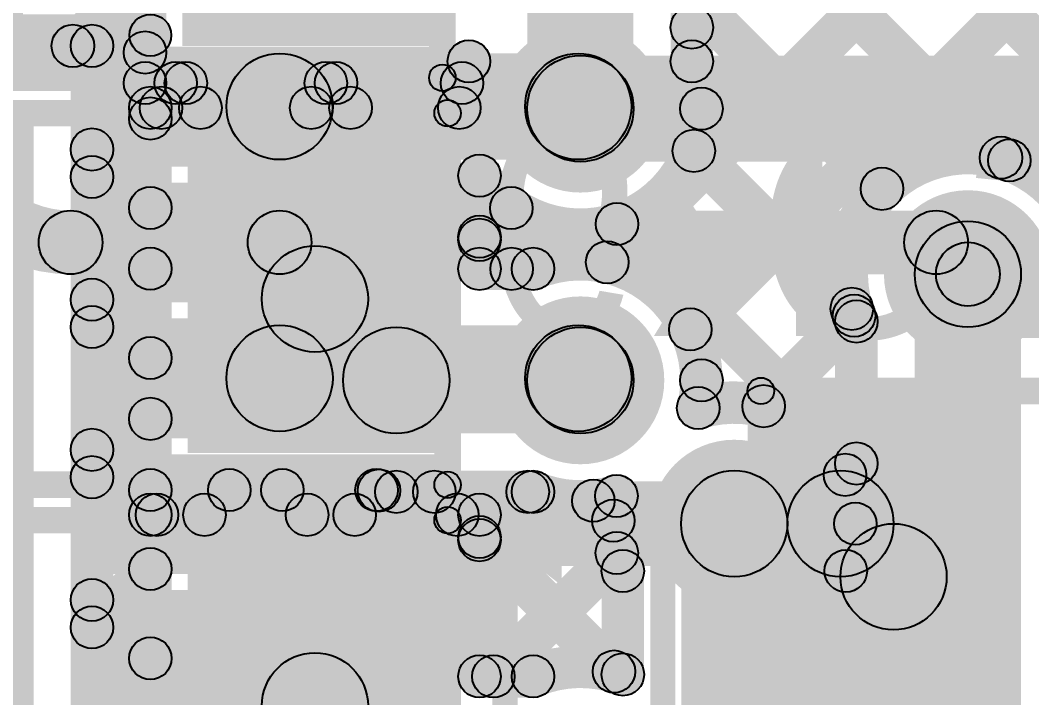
# Model space of a CAD drawing. Header units: millimetres. Extents: x 3.07 to 5.81, y 1.29 to 3.84.
# Drawn here: x 5.4145 to 5.605, y 1.8792 to 2.0068 of the extents above; entities that cross this region are included whole.
import ezdxf

# ---------------------------------------------------------------- set-up
doc = ezdxf.new("R2010")
doc.units = ezdxf.units.MM
doc.header["$MEASUREMENT"] = 0
for name, color, linetype in [('BottomLayer', 5, 'Continuous'), ('BottomOverlay', 54, 'Continuous'), ('BottomPaste', 16, 'Continuous'), ('BottomSolder', 6, 'Continuous'), ('TopLayer', 1, 'Continuous'), ('TopOverlay', 2, 'Continuous'), ('TopPaste', 8, 'Continuous'), ('TopSolder', 216, 'Continuous'), ('ViaHoleLayer', 16, 'Continuous')]:
    doc.layers.add(name, color=color, linetype=linetype)

# ---------------------------------------------------------------- blocks, each defined once
blk = doc.blocks.new('16_TSSOP_17')
at = {"layer": 'TopLayer'}
for points in [[(0.07579, 0.09685), (0.13091, 0.09685), (0.13091, 0.08228), (0.07579, 0.08228)], [(0.07579, 0.07126), (0.13091, 0.07126), (0.13091, 0.05669), (0.07579, 0.05669)], [(0.07579, 0.04567), (0.13091, 0.04567), (0.13091, 0.0311), (0.07579, 0.0311)], [(0.07579, 0.02008), (0.13091, 0.02008), (0.13091, 0.00551), (0.07579, 0.00551)], [(0.07579, -0.00551), (0.13091, -0.00551), (0.13091, -0.02008), (0.07579, -0.02008)]]:
    blk.add_hatch(color=1, dxfattribs=at).paths.add_polyline_path(points)
at = {"layer": 'TopOverlay'}
blk.add_hatch(color=2, dxfattribs=at).paths.add_polyline_path([(-0.079, 0.09906), (-0.079, 0.10694), (0.079, 0.10694), (0.079, 0.09906)])
h = blk.add_hatch(color=2, dxfattribs=at)
edge = h.paths.add_edge_path()
edge.add_arc((0.079, 0.103), 0.00394, 0, 360)
at = {"layer": 'TopPaste'}
for points in [[(0.07579, 0.09685), (0.13091, 0.09685), (0.13091, 0.08228), (0.07579, 0.08228)], [(0.07579, 0.07126), (0.13091, 0.07126), (0.13091, 0.05669), (0.07579, 0.05669)], [(0.07579, 0.04567), (0.13091, 0.04567), (0.13091, 0.0311), (0.07579, 0.0311)], [(0.07579, 0.02008), (0.13091, 0.02008), (0.13091, 0.00551), (0.07579, 0.00551)], [(0.07579, -0.00551), (0.13091, -0.00551), (0.13091, -0.02008), (0.07579, -0.02008)]]:
    blk.add_hatch(color=8, dxfattribs=at).paths.add_polyline_path(points)
at = {"layer": 'TopSolder'}
for points in [[(0.07179, 0.10085), (0.13491, 0.10085), (0.13491, 0.07828), (0.07179, 0.07828)], [(0.07179, 0.07526), (0.13491, 0.07526), (0.13491, 0.05269), (0.07179, 0.05269)], [(0.07179, 0.04967), (0.13491, 0.04967), (0.13491, 0.0271), (0.07179, 0.0271)], [(0.07179, 0.02408), (0.13491, 0.02408), (0.13491, 0.00151), (0.07179, 0.00151)], [(0.07179, -0.00151), (0.13491, -0.00151), (0.13491, -0.02408), (0.07179, -0.02408)]]:
    blk.add_hatch(color=216, dxfattribs=at).paths.add_polyline_path(points)
at = {"layer": 'TopOverlay'}
blk.add_circle((0.079, 0.103), 0.00394, dxfattribs=at)
blk = doc.blocks.new('RES0805_B_44')
at = {"layer": 'BottomLayer'}
for points in [[(-0.06, 0.025), (-0.02, 0.025), (-0.02, -0.025), (-0.06, -0.025)], [(0.02, 0.025), (0.06, 0.025), (0.06, -0.025), (0.02, -0.025)]]:
    blk.add_hatch(color=5, dxfattribs=at).paths.add_polyline_path(points)
at = {"layer": 'BottomOverlay'}
h = blk.add_hatch(color=54, dxfattribs=at)
edge = h.paths.add_edge_path()
edge.add_arc((-0.065, 0.035), 0.0025, 0, 360)
h = blk.add_hatch(color=54, dxfattribs=at)
edge = h.paths.add_edge_path()
edge.add_arc((-0.065, 0.035), 0.0025, 0, 360)
for points in [[(0.065, 0.0375), (0.065, 0.0325), (-0.065, 0.0325), (-0.065, 0.0375)], [(-0.0675, 0.035), (-0.0625, 0.035), (-0.0625, -0.035), (-0.0675, -0.035)], [(0.0625, 0.035), (0.0675, 0.035), (0.0675, -0.035), (0.0625, -0.035)], [(0.065, -0.0325), (0.065, -0.0375), (-0.065, -0.0375), (-0.065, -0.0325)]]:
    blk.add_hatch(color=54, dxfattribs=at).paths.add_polyline_path(points)
h = blk.add_hatch(color=54, dxfattribs=at)
edge = h.paths.add_edge_path()
edge.add_arc((0.065, 0.035), 0.0025, 0, 360)
h = blk.add_hatch(color=54, dxfattribs=at)
edge = h.paths.add_edge_path()
edge.add_arc((0.065, 0.035), 0.0025, 0, 360)
h = blk.add_hatch(color=54, dxfattribs=at)
edge = h.paths.add_edge_path()
edge.add_arc((-0.065, -0.035), 0.0025, 0, 360)
h = blk.add_hatch(color=54, dxfattribs=at)
edge = h.paths.add_edge_path()
edge.add_arc((-0.065, -0.035), 0.0025, 0, 360)
h = blk.add_hatch(color=54, dxfattribs=at)
edge = h.paths.add_edge_path()
edge.add_arc((0.065, -0.035), 0.0025, 0, 360)
h = blk.add_hatch(color=54, dxfattribs=at)
edge = h.paths.add_edge_path()
edge.add_arc((0.065, -0.035), 0.0025, 0, 360)
at = {"layer": 'BottomPaste'}
for points in [[(-0.06, 0.025), (-0.02, 0.025), (-0.02, -0.025), (-0.06, -0.025)], [(0.02, 0.025), (0.06, 0.025), (0.06, -0.025), (0.02, -0.025)]]:
    blk.add_hatch(color=16, dxfattribs=at).paths.add_polyline_path(points)
at = {"layer": 'BottomSolder'}
for points in [[(-0.064, 0.029), (-0.016, 0.029), (-0.016, -0.029), (-0.064, -0.029)], [(0.016, 0.029), (0.064, 0.029), (0.064, -0.029), (0.016, -0.029)]]:
    blk.add_hatch(color=6, dxfattribs=at).paths.add_polyline_path(points)
at = {"layer": 'BottomOverlay'}
for centre in [(-0.065, 0.035), (-0.065, 0.035), (0.065, 0.035), (0.065, 0.035), (-0.065, -0.035), (-0.065, -0.035), (0.065, -0.035), (0.065, -0.035)]:
    blk.add_circle(centre, 0.0025, dxfattribs=at)
blk = doc.blocks.new('RES0805_B_45')
at = {"layer": 'BottomLayer'}
for points in [[(-0.06, 0.025), (-0.02, 0.025), (-0.02, -0.025), (-0.06, -0.025)], [(0.02, 0.025), (0.06, 0.025), (0.06, -0.025), (0.02, -0.025)]]:
    blk.add_hatch(color=5, dxfattribs=at).paths.add_polyline_path(points)
at = {"layer": 'BottomOverlay'}
h = blk.add_hatch(color=54, dxfattribs=at)
edge = h.paths.add_edge_path()
edge.add_arc((-0.065, 0.035), 0.0025, 0, 360)
h = blk.add_hatch(color=54, dxfattribs=at)
edge = h.paths.add_edge_path()
edge.add_arc((-0.065, 0.035), 0.0025, 0, 360)
for points in [[(-0.065, 0.0325), (-0.065, 0.0375), (0.065, 0.0375), (0.065, 0.0325)], [(-0.0625, -0.035), (-0.0675, -0.035), (-0.0675, 0.035), (-0.0625, 0.035)], [(0.0675, -0.035), (0.0625, -0.035), (0.0625, 0.035), (0.0675, 0.035)], [(-0.065, -0.0375), (-0.065, -0.0325), (0.065, -0.0325), (0.065, -0.0375)]]:
    blk.add_hatch(color=54, dxfattribs=at).paths.add_polyline_path(points)
h = blk.add_hatch(color=54, dxfattribs=at)
edge = h.paths.add_edge_path()
edge.add_arc((0.065, 0.035), 0.0025, 0, 360)
h = blk.add_hatch(color=54, dxfattribs=at)
edge = h.paths.add_edge_path()
edge.add_arc((0.065, 0.035), 0.0025, 0, 360)
h = blk.add_hatch(color=54, dxfattribs=at)
edge = h.paths.add_edge_path()
edge.add_arc((-0.065, -0.035), 0.0025, 0, 360)
h = blk.add_hatch(color=54, dxfattribs=at)
edge = h.paths.add_edge_path()
edge.add_arc((-0.065, -0.035), 0.0025, 0, 360)
h = blk.add_hatch(color=54, dxfattribs=at)
edge = h.paths.add_edge_path()
edge.add_arc((0.065, -0.035), 0.0025, 0, 360)
h = blk.add_hatch(color=54, dxfattribs=at)
edge = h.paths.add_edge_path()
edge.add_arc((0.065, -0.035), 0.0025, 0, 360)
at = {"layer": 'BottomPaste'}
for points in [[(-0.06, 0.025), (-0.02, 0.025), (-0.02, -0.025), (-0.06, -0.025)], [(0.02, 0.025), (0.06, 0.025), (0.06, -0.025), (0.02, -0.025)]]:
    blk.add_hatch(color=16, dxfattribs=at).paths.add_polyline_path(points)
at = {"layer": 'BottomSolder'}
for points in [[(-0.064, 0.029), (-0.016, 0.029), (-0.016, -0.029), (-0.064, -0.029)], [(0.016, 0.029), (0.064, 0.029), (0.064, -0.029), (0.016, -0.029)]]:
    blk.add_hatch(color=6, dxfattribs=at).paths.add_polyline_path(points)
at = {"layer": 'BottomOverlay'}
for centre in [(-0.065, 0.035), (-0.065, 0.035), (0.065, 0.035), (0.065, 0.035), (-0.065, -0.035), (-0.065, -0.035), (0.065, -0.035), (0.065, -0.035)]:
    blk.add_circle(centre, 0.0025, dxfattribs=at)
blk = doc.blocks.new('RES0805_B_46')
at = {"layer": 'BottomLayer'}
for points in [[(-0.06, 0.025), (-0.02, 0.025), (-0.02, -0.025), (-0.06, -0.025)], [(0.02, 0.025), (0.06, 0.025), (0.06, -0.025), (0.02, -0.025)]]:
    blk.add_hatch(color=5, dxfattribs=at).paths.add_polyline_path(points)
at = {"layer": 'BottomOverlay'}
h = blk.add_hatch(color=54, dxfattribs=at)
edge = h.paths.add_edge_path()
edge.add_arc((-0.065, 0.035), 0.0025, 0, 360)
h = blk.add_hatch(color=54, dxfattribs=at)
edge = h.paths.add_edge_path()
edge.add_arc((-0.065, 0.035), 0.0025, 0, 360)
for points in [[(0.065, 0.0375), (0.065, 0.0325), (-0.065, 0.0325), (-0.065, 0.0375)], [(-0.0675, 0.035), (-0.0625, 0.035), (-0.0625, -0.035), (-0.0675, -0.035)], [(0.0625, 0.035), (0.0675, 0.035), (0.0675, -0.035), (0.0625, -0.035)], [(0.065, -0.0325), (0.065, -0.0375), (-0.065, -0.0375), (-0.065, -0.0325)]]:
    blk.add_hatch(color=54, dxfattribs=at).paths.add_polyline_path(points)
h = blk.add_hatch(color=54, dxfattribs=at)
edge = h.paths.add_edge_path()
edge.add_arc((0.065, 0.035), 0.0025, 0, 360)
h = blk.add_hatch(color=54, dxfattribs=at)
edge = h.paths.add_edge_path()
edge.add_arc((0.065, 0.035), 0.0025, 0, 360)
h = blk.add_hatch(color=54, dxfattribs=at)
edge = h.paths.add_edge_path()
edge.add_arc((-0.065, -0.035), 0.0025, 0, 360)
h = blk.add_hatch(color=54, dxfattribs=at)
edge = h.paths.add_edge_path()
edge.add_arc((-0.065, -0.035), 0.0025, 0, 360)
h = blk.add_hatch(color=54, dxfattribs=at)
edge = h.paths.add_edge_path()
edge.add_arc((0.065, -0.035), 0.0025, 0, 360)
h = blk.add_hatch(color=54, dxfattribs=at)
edge = h.paths.add_edge_path()
edge.add_arc((0.065, -0.035), 0.0025, 0, 360)
at = {"layer": 'BottomPaste'}
for points in [[(-0.06, 0.025), (-0.02, 0.025), (-0.02, -0.025), (-0.06, -0.025)], [(0.02, 0.025), (0.06, 0.025), (0.06, -0.025), (0.02, -0.025)]]:
    blk.add_hatch(color=16, dxfattribs=at).paths.add_polyline_path(points)
at = {"layer": 'BottomSolder'}
for points in [[(-0.064, 0.029), (-0.016, 0.029), (-0.016, -0.029), (-0.064, -0.029)], [(0.016, 0.029), (0.064, 0.029), (0.064, -0.029), (0.016, -0.029)]]:
    blk.add_hatch(color=6, dxfattribs=at).paths.add_polyline_path(points)
at = {"layer": 'BottomOverlay'}
for centre in [(-0.065, 0.035), (-0.065, 0.035), (0.065, 0.035), (0.065, 0.035), (-0.065, -0.035), (-0.065, -0.035), (0.065, -0.035), (0.065, -0.035)]:
    blk.add_circle(centre, 0.0025, dxfattribs=at)
blk = doc.blocks.new('C__0805_103')
at = {"layer": 'TopLayer'}
for points in [[(-0.06, 0.03), (-0.02, 0.03), (-0.02, -0.03), (-0.06, -0.03)], [(0.02, 0.03), (0.06, 0.03), (0.06, -0.03), (0.02, -0.03)]]:
    blk.add_hatch(color=1, dxfattribs=at).paths.add_polyline_path(points)
at = {"layer": 'TopOverlay'}
h = blk.add_hatch(color=2, dxfattribs=at)
edge = h.paths.add_edge_path()
edge.add_arc((-0.065, 0.035), 0.0025, 0, 360)
h = blk.add_hatch(color=2, dxfattribs=at)
edge = h.paths.add_edge_path()
edge.add_arc((-0.065, 0.035), 0.0025, 0, 360)
for points in [[(-0.065, 0.0325), (-0.065, 0.0375), (0.065, 0.0375), (0.065, 0.0325)], [(-0.0625, -0.035), (-0.0675, -0.035), (-0.0675, 0.035), (-0.0625, 0.035)], [(0.0675, -0.035), (0.0625, -0.035), (0.0625, 0.035), (0.0675, 0.035)], [(-0.065, -0.0375), (-0.065, -0.0325), (0.065, -0.0325), (0.065, -0.0375)]]:
    blk.add_hatch(color=2, dxfattribs=at).paths.add_polyline_path(points)
h = blk.add_hatch(color=2, dxfattribs=at)
edge = h.paths.add_edge_path()
edge.add_arc((0.065, 0.035), 0.0025, 0, 360)
h = blk.add_hatch(color=2, dxfattribs=at)
edge = h.paths.add_edge_path()
edge.add_arc((0.065, 0.035), 0.0025, 0, 360)
h = blk.add_hatch(color=2, dxfattribs=at)
edge = h.paths.add_edge_path()
edge.add_arc((-0.065, -0.035), 0.0025, 0, 360)
h = blk.add_hatch(color=2, dxfattribs=at)
edge = h.paths.add_edge_path()
edge.add_arc((-0.065, -0.035), 0.0025, 0, 360)
h = blk.add_hatch(color=2, dxfattribs=at)
edge = h.paths.add_edge_path()
edge.add_arc((0.065, -0.035), 0.0025, 0, 360)
h = blk.add_hatch(color=2, dxfattribs=at)
edge = h.paths.add_edge_path()
edge.add_arc((0.065, -0.035), 0.0025, 0, 360)
at = {"layer": 'TopPaste'}
for points in [[(-0.06, 0.03), (-0.02, 0.03), (-0.02, -0.03), (-0.06, -0.03)], [(0.02, 0.03), (0.06, 0.03), (0.06, -0.03), (0.02, -0.03)]]:
    blk.add_hatch(color=8, dxfattribs=at).paths.add_polyline_path(points)
at = {"layer": 'TopSolder'}
for points in [[(-0.064, 0.034), (-0.016, 0.034), (-0.016, -0.034), (-0.064, -0.034)], [(0.016, 0.034), (0.064, 0.034), (0.064, -0.034), (0.016, -0.034)]]:
    blk.add_hatch(color=216, dxfattribs=at).paths.add_polyline_path(points)
at = {"layer": 'TopOverlay'}
for centre in [(-0.065, 0.035), (-0.065, 0.035), (0.065, 0.035), (0.065, 0.035), (-0.065, -0.035), (-0.065, -0.035), (0.065, -0.035), (0.065, -0.035)]:
    blk.add_circle(centre, 0.0025, dxfattribs=at)

msp = doc.modelspace()

# ---------------------------------------------------------------- hatches: boundary and pattern name
at = {"layer": 'BottomLayer'}
for points in [[(4.72717, 2.84736), (4.73283, 2.85301), (5.60207, 1.98377), (5.59642, 1.97811)], [(4.72717, 2.70594), (4.73283, 2.71159), (5.44083, 2.00359), (5.43517, 1.99794)], [(5.11864, 2.48417), (5.1243, 2.48983), (5.68683, 1.9273), (5.68117, 1.92164)], [(5.54383, 2.00264), (5.53817, 2.00829), (5.68117, 2.15129), (5.68683, 2.14564)], [(5.52789, 1.95841), (5.52223, 1.96407), (5.68117, 2.12301), (5.68683, 2.11735)], [(5.54352, 1.94576), (5.53787, 1.95142), (5.68117, 2.09472), (5.68683, 2.08907)], [(5.296, 1.999), (5.415, 1.999), (5.415, 2.067), (5.296, 2.067)], [(5.442, 1.995), (5.434, 1.995), (5.434, 2.067), (5.442, 2.067)], [(5.60365, 1.9776), (5.59799, 1.98326), (5.68117, 2.06644), (5.68683, 2.06078)], [(5.42723, 1.99917), (5.42157, 2.00483), (5.43517, 2.01843), (5.44083, 2.01277)], [(5.53, 1.99018), (5.51, 1.99018), (5.51, 2.018), (5.53, 2.018)], [(5.545, 1.99909), (5.537, 1.99909), (5.537, 2.018), (5.545, 2.018)], [(5.53817, 2.00807), (5.54383, 2.01373), (5.57965, 1.97791), (5.57399, 1.97225)], [(5.286, 1.998), (5.286, 2.006), (5.428, 2.006), (5.428, 1.998)], [(5.43517, 1.99794), (5.44083, 2.00359), (5.44659, 1.99783), (5.44094, 1.99217)], [(5.432, 1.834), (5.424, 1.834), (5.424, 2.002), (5.432, 2.002)], [(5.438, 1.991), (5.438, 1.999), (5.4977, 1.999), (5.4977, 1.991)], [(5.44384, 1.9875), (5.43819, 1.99316), (5.44285, 1.99783), (5.44851, 1.99217)], [(5.44094, 1.99217), (5.44659, 1.99783), (5.45126, 1.99316), (5.4456, 1.9875)], [(5.47213, 1.9875), (5.46647, 1.99316), (5.47114, 1.99783), (5.4768, 1.99217)], [(5.46922, 1.99217), (5.47488, 1.99783), (5.47954, 1.99316), (5.47389, 1.9875)], [(5.439, 1.98633), (5.439, 1.99433), (5.49719, 1.99433), (5.49719, 1.98633)], [(5.297, 1.845), (5.417, 1.845), (5.417, 1.991), (5.297, 1.991)], [(5.43083, 1.97449), (5.42517, 1.98015), (5.43617, 1.99115), (5.44183, 1.98549)], [(5.443, 1.91833), (5.435, 1.91833), (5.435, 1.99033), (5.443, 1.99033)], [(5.42517, 1.97965), (5.43083, 1.98531), (5.44183, 1.97431), (5.43617, 1.96865)], [(5.53855, 1.97941), (5.54421, 1.98506), (5.57397, 1.9553), (5.56831, 1.94965)], [(5.505, 1.96), (5.497, 1.96), (5.497, 1.97756), (5.505, 1.97756)], [(5.50383, 1.96264), (5.49817, 1.96829), (5.50416, 1.97428), (5.50981, 1.96862)], [(5.52407, 1.96561), (5.52972, 1.97127), (5.57483, 1.92616), (5.56917, 1.9205)], [(5.49817, 1.96322), (5.50383, 1.96888), (5.50988, 1.96283), (5.50422, 1.95717)], [(5.43083, 1.9462), (5.42517, 1.95186), (5.43617, 1.96286), (5.44183, 1.9572)], [(5.501, 1.956), (5.501, 1.964), (5.51109, 1.964), (5.51109, 1.956)], [(5.46293, 1.94726), (5.47707, 1.9614), (5.4924, 1.94607), (5.47826, 1.93193)], [(5.603, 1.554), (5.583, 1.554), (5.583, 1.959), (5.603, 1.959)], [(5.42517, 1.95137), (5.43083, 1.95702), (5.44183, 1.94602), (5.43617, 1.94037)], [(5.55735, 1.9313), (5.55169, 1.93696), (5.56874, 1.95401), (5.5744, 1.94835)], [(5.576, 1.85203), (5.568, 1.85203), (5.568, 1.95009), (5.576, 1.95009)], [(5.48533, 1.929), (5.48533, 1.949), (5.52, 1.949), (5.52, 1.929)], [(5.43083, 1.91792), (5.42517, 1.92358), (5.43617, 1.93458), (5.44183, 1.92892)], [(5.42517, 1.92308), (5.43083, 1.92874), (5.44307, 1.9165), (5.43742, 1.91084)], [(5.5727, 1.91837), (5.56704, 1.92403), (5.56917, 1.92616), (5.57483, 1.9205)], [(5.439, 1.91433), (5.439, 1.92233), (5.48161, 1.92233), (5.48161, 1.91433)], [(5.45203, 1.91084), (5.44637, 1.9165), (5.45104, 1.92116), (5.4567, 1.9155)], [(5.46103, 1.9155), (5.46669, 1.92116), (5.47136, 1.9165), (5.4657, 1.91084)], [(5.48032, 1.91084), (5.47466, 1.9165), (5.47925, 1.92108), (5.4849, 1.91543)], [(5.48533, 1.914), (5.48533, 1.922), (5.51109, 1.922), (5.51109, 1.914)], [(5.48965, 1.91517), (5.49531, 1.92083), (5.49964, 1.9165), (5.49398, 1.91084)], [(5.50383, 1.90607), (5.49817, 1.91172), (5.50728, 1.92083), (5.51293, 1.91517)], [(5.51961, 1.91349), (5.52527, 1.91915), (5.52902, 1.9154), (5.52337, 1.90974)], [(5.439, 1.90967), (5.439, 1.91767), (5.501, 1.91767), (5.501, 1.90967)], [(5.49398, 1.91084), (5.49964, 1.9165), (5.50383, 1.91231), (5.49817, 1.90665)], [(5.443, 1.84167), (5.435, 1.84167), (5.435, 1.91367), (5.443, 1.91367)], [(5.505, 1.88323), (5.497, 1.88323), (5.497, 1.91367), (5.505, 1.91367)], [(5.49817, 1.90665), (5.50383, 1.91231), (5.52917, 1.88697), (5.52351, 1.88131)], [(5.559, 1.746), (5.539, 1.746), (5.539, 1.912), (5.559, 1.912)], [(5.50645, 1.8804), (5.50079, 1.88606), (5.52404, 1.90931), (5.5297, 1.90365)], [(5.43083, 1.88964), (5.42517, 1.89529), (5.43617, 1.90629), (5.44183, 1.90064)], [(5.532, 1.88359), (5.524, 1.88359), (5.524, 1.90309), (5.532, 1.90309)], [(5.574, 1.75491), (5.566, 1.75491), (5.566, 1.90309), (5.574, 1.90309)], [(5.42517, 1.8948), (5.43083, 1.90045), (5.44183, 1.88945), (5.43617, 1.8838)], [(5.501, 1.87923), (5.501, 1.88723), (5.51109, 1.88723), (5.51109, 1.87923)], [(5.46293, 1.8706), (5.47707, 1.88474), (5.49251, 1.8693), (5.47837, 1.85516)]]:
    msp.add_hatch(color=5, dxfattribs=at).paths.add_polyline_path(points)
h = msp.add_hatch(color=5, dxfattribs=at)
edge = h.paths.add_edge_path()
edge.add_arc((5.541, 2.00546), 0.004, 0, 360)
h = msp.add_hatch(color=5, dxfattribs=at)
edge = h.paths.add_edge_path()
edge.add_arc((5.4244, 2.002), 0.004, 0, 360)
h = msp.add_hatch(color=5, dxfattribs=at)
edge = h.paths.add_edge_path()
edge.add_arc((5.428, 2.002), 0.004, 0, 360)
h = msp.add_hatch(color=5, dxfattribs=at)
edge = h.paths.add_edge_path()
edge.add_arc((5.428, 2.002), 0.004, 0, 360)
h = msp.add_hatch(color=5, dxfattribs=at)
edge = h.paths.add_edge_path()
edge.add_arc((5.438, 2.00076), 0.004, 0, 360)
h = msp.add_hatch(color=5, dxfattribs=at)
edge = h.paths.add_edge_path()
edge.add_arc((5.438, 2.00076), 0.004, 0, 360)
h = msp.add_hatch(color=5, dxfattribs=at)
edge = h.paths.add_edge_path()
edge.add_arc((5.499, 1.99909), 0.004, 0, 360)
h = msp.add_hatch(color=5, dxfattribs=at)
edge = h.paths.add_edge_path()
edge.add_arc((5.541, 1.99909), 0.004, 0, 360)
h = msp.add_hatch(color=5, dxfattribs=at)
edge = h.paths.add_edge_path()
edge.add_arc((5.541, 1.99909), 0.004, 0, 360)
h = msp.add_hatch(color=5, dxfattribs=at)
edge = h.paths.add_edge_path()
edge.add_arc((5.52, 1.99018), 0.01181, 0, 360)
h = msp.add_hatch(color=5, dxfattribs=at)
edge = h.paths.add_edge_path()
edge.add_arc((5.438, 1.995), 0.004, 0, 360)
h = msp.add_hatch(color=5, dxfattribs=at)
edge = h.paths.add_edge_path()
edge.add_arc((5.438, 1.995), 0.004, 0, 360)
h = msp.add_hatch(color=5, dxfattribs=at)
edge = h.paths.add_edge_path()
edge.add_arc((5.44376, 1.995), 0.004, 0, 360)
h = msp.add_hatch(color=5, dxfattribs=at)
edge = h.paths.add_edge_path()
edge.add_arc((5.44376, 1.995), 0.004, 0, 360)
h = msp.add_hatch(color=5, dxfattribs=at)
edge = h.paths.add_edge_path()
edge.add_arc((5.44568, 1.995), 0.004, 0, 360)
h = msp.add_hatch(color=5, dxfattribs=at)
edge = h.paths.add_edge_path()
edge.add_arc((5.47205, 1.995), 0.004, 0, 360)
h = msp.add_hatch(color=5, dxfattribs=at)
edge = h.paths.add_edge_path()
edge.add_arc((5.47397, 1.995), 0.004, 0, 360)
h = msp.add_hatch(color=5, dxfattribs=at)
edge = h.paths.add_edge_path()
edge.add_arc((5.4977, 1.995), 0.004, 0, 360)
h = msp.add_hatch(color=5, dxfattribs=at)
edge = h.paths.add_edge_path()
edge.add_arc((5.4977, 1.995), 0.004, 0, 360)
h = msp.add_hatch(color=5, dxfattribs=at)
edge = h.paths.add_edge_path()
edge.add_arc((5.4977, 1.995), 0.004, 0, 360)
h = msp.add_hatch(color=5, dxfattribs=at)
edge = h.paths.add_edge_path()
edge.add_arc((5.52, 1.99018), 0.01, 0, 360)
h = msp.add_hatch(color=5, dxfattribs=at)
edge = h.paths.add_edge_path()
edge.add_arc((5.439, 1.99033), 0.004, 0, 360)
h = msp.add_hatch(color=5, dxfattribs=at)
edge = h.paths.add_edge_path()
edge.add_arc((5.439, 1.99033), 0.004, 0, 360)
h = msp.add_hatch(color=5, dxfattribs=at)
edge = h.paths.add_edge_path()
edge.add_arc((5.44102, 1.99033), 0.004, 0, 360)
h = msp.add_hatch(color=5, dxfattribs=at)
edge = h.paths.add_edge_path()
edge.add_arc((5.44843, 1.99033), 0.004, 0, 360)
h = msp.add_hatch(color=5, dxfattribs=at)
edge = h.paths.add_edge_path()
edge.add_arc((5.4693, 1.99033), 0.004, 0, 360)
h = msp.add_hatch(color=5, dxfattribs=at)
edge = h.paths.add_edge_path()
edge.add_arc((5.47671, 1.99033), 0.004, 0, 360)
h = msp.add_hatch(color=5, dxfattribs=at)
edge = h.paths.add_edge_path()
edge.add_arc((5.49719, 1.99033), 0.004, 0, 360)
h = msp.add_hatch(color=5, dxfattribs=at)
edge = h.paths.add_edge_path()
edge.add_arc((5.49719, 1.99033), 0.004, 0, 360)
h = msp.add_hatch(color=5, dxfattribs=at)
edge = h.paths.add_edge_path()
edge.add_arc((5.54281, 1.99018), 0.004, 0, 360)
h = msp.add_hatch(color=5, dxfattribs=at)
edge = h.paths.add_edge_path()
edge.add_arc((5.54281, 1.99018), 0.004, 0, 360)
h = msp.add_hatch(color=5, dxfattribs=at)
edge = h.paths.add_edge_path()
edge.add_arc((5.439, 1.98832), 0.004, 0, 360)
h = msp.add_hatch(color=5, dxfattribs=at)
edge = h.paths.add_edge_path()
edge.add_arc((5.428, 1.98248), 0.004, 0, 360)
h = msp.add_hatch(color=5, dxfattribs=at)
edge = h.paths.add_edge_path()
edge.add_arc((5.54138, 1.98223), 0.004, 0, 360)
h = msp.add_hatch(color=5, dxfattribs=at)
edge = h.paths.add_edge_path()
edge.add_arc((5.59925, 1.98094), 0.004, 0, 360)
h = msp.add_hatch(color=5, dxfattribs=at)
edge = h.paths.add_edge_path()
edge.add_arc((5.60082, 1.98043), 0.004, 0, 360)
h = msp.add_hatch(color=5, dxfattribs=at)
edge = h.paths.add_edge_path()
edge.add_arc((5.428, 1.97732), 0.004, 0, 360)
h = msp.add_hatch(color=5, dxfattribs=at)
edge = h.paths.add_edge_path()
edge.add_arc((5.501, 1.97756), 0.004, 0, 360)
h = msp.add_hatch(color=5, dxfattribs=at)
edge = h.paths.add_edge_path()
edge.add_arc((5.501, 1.97756), 0.004, 0, 360)
h = msp.add_hatch(color=5, dxfattribs=at)
edge = h.paths.add_edge_path()
edge.add_arc((5.57682, 1.97508), 0.004, 0, 360)
h = msp.add_hatch(color=5, dxfattribs=at)
edge = h.paths.add_edge_path()
edge.add_arc((5.439, 1.97148), 0.004, 0, 360)
h = msp.add_hatch(color=5, dxfattribs=at)
edge = h.paths.add_edge_path()
edge.add_arc((5.50698, 1.97145), 0.004, 0, 360)
h = msp.add_hatch(color=5, dxfattribs=at)
edge = h.paths.add_edge_path()
edge.add_arc((5.5269, 1.96844), 0.004, 0, 360)
h = msp.add_hatch(color=5, dxfattribs=at)
edge = h.paths.add_edge_path()
edge.add_arc((5.593, 1.959), 0.01181, 0, 360)
h = msp.add_hatch(color=5, dxfattribs=at)
edge = h.paths.add_edge_path()
edge.add_arc((5.501, 1.96605), 0.004, 0, 360)
h = msp.add_hatch(color=5, dxfattribs=at)
edge = h.paths.add_edge_path()
edge.add_arc((5.501, 1.96546), 0.004, 0, 360)
h = msp.add_hatch(color=5, dxfattribs=at)
edge = h.paths.add_edge_path()
edge.add_arc((5.593, 1.959), 0.01, 0, 360)
h = msp.add_hatch(color=5, dxfattribs=at)
edge = h.paths.add_edge_path()
edge.add_arc((5.52506, 1.96124), 0.004, 0, 360)
h = msp.add_hatch(color=5, dxfattribs=at)
edge = h.paths.add_edge_path()
edge.add_arc((5.439, 1.96003), 0.004, 0, 360)
h = msp.add_hatch(color=5, dxfattribs=at)
edge = h.paths.add_edge_path()
edge.add_arc((5.47, 1.95433), 0.01, 0, 360)
h = msp.add_hatch(color=5, dxfattribs=at)
edge = h.paths.add_edge_path()
edge.add_arc((5.501, 1.96), 0.004, 0, 360)
h = msp.add_hatch(color=5, dxfattribs=at)
edge = h.paths.add_edge_path()
edge.add_arc((5.501, 1.96), 0.004, 0, 360)
h = msp.add_hatch(color=5, dxfattribs=at)
edge = h.paths.add_edge_path()
edge.add_arc((5.50705, 1.96), 0.004, 0, 360)
h = msp.add_hatch(color=5, dxfattribs=at)
edge = h.paths.add_edge_path()
edge.add_arc((5.51109, 1.96), 0.004, 0, 360)
h = msp.add_hatch(color=5, dxfattribs=at)
edge = h.paths.add_edge_path()
edge.add_arc((5.51109, 1.96), 0.004, 0, 360)
h = msp.add_hatch(color=5, dxfattribs=at)
edge = h.paths.add_edge_path()
edge.add_arc((5.428, 1.95419), 0.004, 0, 360)
h = msp.add_hatch(color=5, dxfattribs=at)
edge = h.paths.add_edge_path()
edge.add_arc((5.57114, 1.95247), 0.004, 0, 360)
h = msp.add_hatch(color=5, dxfattribs=at)
edge = h.paths.add_edge_path()
edge.add_arc((5.57157, 1.95118), 0.004, 0, 360)
h = msp.add_hatch(color=5, dxfattribs=at)
edge = h.paths.add_edge_path()
edge.add_arc((5.572, 1.95009), 0.004, 0, 360)
h = msp.add_hatch(color=5, dxfattribs=at)
edge = h.paths.add_edge_path()
edge.add_arc((5.572, 1.95009), 0.004, 0, 360)
h = msp.add_hatch(color=5, dxfattribs=at)
edge = h.paths.add_edge_path()
edge.add_arc((5.428, 1.94903), 0.004, 0, 360)
h = msp.add_hatch(color=5, dxfattribs=at)
edge = h.paths.add_edge_path()
edge.add_arc((5.5407, 1.94859), 0.004, 0, 360)
h = msp.add_hatch(color=5, dxfattribs=at)
edge = h.paths.add_edge_path()
edge.add_arc((5.52, 1.939), 0.01181, 0, 360)
h = msp.add_hatch(color=5, dxfattribs=at)
edge = h.paths.add_edge_path()
edge.add_arc((5.48533, 1.939), 0.01, 0, 360)
h = msp.add_hatch(color=5, dxfattribs=at)
edge = h.paths.add_edge_path()
edge.add_arc((5.48533, 1.939), 0.01, 0, 360)
h = msp.add_hatch(color=5, dxfattribs=at)
edge = h.paths.add_edge_path()
edge.add_arc((5.52, 1.939), 0.01, 0, 360)
h = msp.add_hatch(color=5, dxfattribs=at)
edge = h.paths.add_edge_path()
edge.add_arc((5.439, 1.9432), 0.004, 0, 360)
h = msp.add_hatch(color=5, dxfattribs=at)
edge = h.paths.add_edge_path()
edge.add_arc((5.54281, 1.939), 0.004, 0, 360)
h = msp.add_hatch(color=5, dxfattribs=at)
edge = h.paths.add_edge_path()
edge.add_arc((5.54281, 1.939), 0.004, 0, 360)
h = msp.add_hatch(color=5, dxfattribs=at)
edge = h.paths.add_edge_path()
edge.add_arc((5.55452, 1.93413), 0.004, 0, 360)
h = msp.add_hatch(color=5, dxfattribs=at)
edge = h.paths.add_edge_path()
edge.add_arc((5.5422, 1.93378), 0.004, 0, 360)
h = msp.add_hatch(color=5, dxfattribs=at)
edge = h.paths.add_edge_path()
edge.add_arc((5.5422, 1.93378), 0.004, 0, 360)
h = msp.add_hatch(color=5, dxfattribs=at)
edge = h.paths.add_edge_path()
edge.add_arc((5.439, 1.93175), 0.004, 0, 360)
h = msp.add_hatch(color=5, dxfattribs=at)
edge = h.paths.add_edge_path()
edge.add_arc((5.428, 1.92591), 0.004, 0, 360)
h = msp.add_hatch(color=5, dxfattribs=at)
edge = h.paths.add_edge_path()
edge.add_arc((5.572, 1.92333), 0.004, 0, 360)
h = msp.add_hatch(color=5, dxfattribs=at)
edge = h.paths.add_edge_path()
edge.add_arc((5.572, 1.92333), 0.004, 0, 360)
h = msp.add_hatch(color=5, dxfattribs=at)
edge = h.paths.add_edge_path()
edge.add_arc((5.428, 1.92075), 0.004, 0, 360)
h = msp.add_hatch(color=5, dxfattribs=at)
edge = h.paths.add_edge_path()
edge.add_arc((5.56987, 1.9212), 0.004, 0, 360)
h = msp.add_hatch(color=5, dxfattribs=at)
edge = h.paths.add_edge_path()
edge.add_arc((5.549, 1.912), 0.01181, 0, 360)
h = msp.add_hatch(color=5, dxfattribs=at)
edge = h.paths.add_edge_path()
edge.add_arc((5.439, 1.91833), 0.004, 0, 360)
h = msp.add_hatch(color=5, dxfattribs=at)
edge = h.paths.add_edge_path()
edge.add_arc((5.439, 1.91833), 0.004, 0, 360)
h = msp.add_hatch(color=5, dxfattribs=at)
edge = h.paths.add_edge_path()
edge.add_arc((5.45387, 1.91833), 0.004, 0, 360)
h = msp.add_hatch(color=5, dxfattribs=at)
edge = h.paths.add_edge_path()
edge.add_arc((5.46386, 1.91833), 0.004, 0, 360)
h = msp.add_hatch(color=5, dxfattribs=at)
edge = h.paths.add_edge_path()
edge.add_arc((5.48161, 1.91833), 0.004, 0, 360)
h = msp.add_hatch(color=5, dxfattribs=at)
edge = h.paths.add_edge_path()
edge.add_arc((5.48161, 1.91833), 0.004, 0, 360)
h = msp.add_hatch(color=5, dxfattribs=at)
edge = h.paths.add_edge_path()
edge.add_arc((5.48161, 1.91833), 0.004, 0, 360)
h = msp.add_hatch(color=5, dxfattribs=at)
edge = h.paths.add_edge_path()
edge.add_arc((5.48207, 1.91825), 0.004, 0, 360)
h = msp.add_hatch(color=5, dxfattribs=at)
edge = h.paths.add_edge_path()
edge.add_arc((5.48533, 1.918), 0.004, 0, 360)
h = msp.add_hatch(color=5, dxfattribs=at)
edge = h.paths.add_edge_path()
edge.add_arc((5.48533, 1.918), 0.004, 0, 360)
h = msp.add_hatch(color=5, dxfattribs=at)
edge = h.paths.add_edge_path()
edge.add_arc((5.48533, 1.918), 0.004, 0, 360)
h = msp.add_hatch(color=5, dxfattribs=at)
edge = h.paths.add_edge_path()
edge.add_arc((5.49248, 1.918), 0.004, 0, 360)
h = msp.add_hatch(color=5, dxfattribs=at)
edge = h.paths.add_edge_path()
edge.add_arc((5.5101, 1.918), 0.004, 0, 360)
h = msp.add_hatch(color=5, dxfattribs=at)
edge = h.paths.add_edge_path()
edge.add_arc((5.51109, 1.918), 0.004, 0, 360)
h = msp.add_hatch(color=5, dxfattribs=at)
edge = h.paths.add_edge_path()
edge.add_arc((5.51109, 1.918), 0.004, 0, 360)
h = msp.add_hatch(color=5, dxfattribs=at)
edge = h.paths.add_edge_path()
edge.add_arc((5.5268, 1.91722), 0.004, 0, 360)
h = msp.add_hatch(color=5, dxfattribs=at)
edge = h.paths.add_edge_path()
edge.add_arc((5.5268, 1.91722), 0.004, 0, 360)
h = msp.add_hatch(color=5, dxfattribs=at)
edge = h.paths.add_edge_path()
edge.add_arc((5.549, 1.912), 0.01, 0, 360)
h = msp.add_hatch(color=5, dxfattribs=at)
edge = h.paths.add_edge_path()
edge.add_arc((5.52244, 1.91632), 0.004, 0, 360)
h = msp.add_hatch(color=5, dxfattribs=at)
edge = h.paths.add_edge_path()
edge.add_arc((5.439, 1.91367), 0.004, 0, 360)
h = msp.add_hatch(color=5, dxfattribs=at)
edge = h.paths.add_edge_path()
edge.add_arc((5.439, 1.91367), 0.004, 0, 360)
h = msp.add_hatch(color=5, dxfattribs=at)
edge = h.paths.add_edge_path()
edge.add_arc((5.44024, 1.91367), 0.004, 0, 360)
h = msp.add_hatch(color=5, dxfattribs=at)
edge = h.paths.add_edge_path()
edge.add_arc((5.4492, 1.91367), 0.004, 0, 360)
h = msp.add_hatch(color=5, dxfattribs=at)
edge = h.paths.add_edge_path()
edge.add_arc((5.46853, 1.91367), 0.004, 0, 360)
h = msp.add_hatch(color=5, dxfattribs=at)
edge = h.paths.add_edge_path()
edge.add_arc((5.47749, 1.91367), 0.004, 0, 360)
h = msp.add_hatch(color=5, dxfattribs=at)
edge = h.paths.add_edge_path()
edge.add_arc((5.49681, 1.91367), 0.004, 0, 360)
h = msp.add_hatch(color=5, dxfattribs=at)
edge = h.paths.add_edge_path()
edge.add_arc((5.49681, 1.91367), 0.004, 0, 360)
h = msp.add_hatch(color=5, dxfattribs=at)
edge = h.paths.add_edge_path()
edge.add_arc((5.501, 1.91367), 0.004, 0, 360)
h = msp.add_hatch(color=5, dxfattribs=at)
edge = h.paths.add_edge_path()
edge.add_arc((5.501, 1.91367), 0.004, 0, 360)
h = msp.add_hatch(color=5, dxfattribs=at)
edge = h.paths.add_edge_path()
edge.add_arc((5.5262, 1.91257), 0.004, 0, 360)
h = msp.add_hatch(color=5, dxfattribs=at)
edge = h.paths.add_edge_path()
edge.add_arc((5.57181, 1.912), 0.004, 0, 360)
h = msp.add_hatch(color=5, dxfattribs=at)
edge = h.paths.add_edge_path()
edge.add_arc((5.57181, 1.912), 0.004, 0, 360)
h = msp.add_hatch(color=5, dxfattribs=at)
edge = h.paths.add_edge_path()
edge.add_arc((5.501, 1.90948), 0.004, 0, 360)
h = msp.add_hatch(color=5, dxfattribs=at)
edge = h.paths.add_edge_path()
edge.add_arc((5.501, 1.90948), 0.004, 0, 360)
h = msp.add_hatch(color=5, dxfattribs=at)
edge = h.paths.add_edge_path()
edge.add_arc((5.501, 1.9089), 0.004, 0, 360)
h = msp.add_hatch(color=5, dxfattribs=at)
edge = h.paths.add_edge_path()
edge.add_arc((5.52687, 1.90648), 0.004, 0, 360)
h = msp.add_hatch(color=5, dxfattribs=at)
edge = h.paths.add_edge_path()
edge.add_arc((5.439, 1.90346), 0.004, 0, 360)
h = msp.add_hatch(color=5, dxfattribs=at)
edge = h.paths.add_edge_path()
edge.add_arc((5.528, 1.90309), 0.004, 0, 360)
h = msp.add_hatch(color=5, dxfattribs=at)
edge = h.paths.add_edge_path()
edge.add_arc((5.528, 1.90309), 0.004, 0, 360)
h = msp.add_hatch(color=5, dxfattribs=at)
edge = h.paths.add_edge_path()
edge.add_arc((5.57, 1.90309), 0.004, 0, 360)
h = msp.add_hatch(color=5, dxfattribs=at)
edge = h.paths.add_edge_path()
edge.add_arc((5.57, 1.90309), 0.004, 0, 360)
h = msp.add_hatch(color=5, dxfattribs=at)
edge = h.paths.add_edge_path()
edge.add_arc((5.428, 1.89763), 0.004, 0, 360)
h = msp.add_hatch(color=5, dxfattribs=at)
edge = h.paths.add_edge_path()
edge.add_arc((5.428, 1.89246), 0.004, 0, 360)
h = msp.add_hatch(color=5, dxfattribs=at)
edge = h.paths.add_edge_path()
edge.add_arc((5.439, 1.88663), 0.004, 0, 360)
h = msp.add_hatch(color=5, dxfattribs=at)
edge = h.paths.add_edge_path()
edge.add_arc((5.47, 1.87767), 0.01, 0, 360)
h = msp.add_hatch(color=5, dxfattribs=at)
edge = h.paths.add_edge_path()
edge.add_arc((5.501, 1.88323), 0.004, 0, 360)
h = msp.add_hatch(color=5, dxfattribs=at)
edge = h.paths.add_edge_path()
edge.add_arc((5.501, 1.88323), 0.004, 0, 360)
h = msp.add_hatch(color=5, dxfattribs=at)
edge = h.paths.add_edge_path()
edge.add_arc((5.50362, 1.88323), 0.004, 0, 360)
h = msp.add_hatch(color=5, dxfattribs=at)
edge = h.paths.add_edge_path()
edge.add_arc((5.51109, 1.88323), 0.004, 0, 360)
h = msp.add_hatch(color=5, dxfattribs=at)
edge = h.paths.add_edge_path()
edge.add_arc((5.51109, 1.88323), 0.004, 0, 360)
h = msp.add_hatch(color=5, dxfattribs=at)
edge = h.paths.add_edge_path()
edge.add_arc((5.52634, 1.88414), 0.004, 0, 360)
h = msp.add_hatch(color=5, dxfattribs=at)
edge = h.paths.add_edge_path()
edge.add_arc((5.528, 1.88359), 0.004, 0, 360)
h = msp.add_hatch(color=5, dxfattribs=at)
edge = h.paths.add_edge_path()
edge.add_arc((5.528, 1.88359), 0.004, 0, 360)
at = {"layer": 'BottomSolder'}
h = msp.add_hatch(color=6, dxfattribs=at)
edge = h.paths.add_edge_path()
edge.add_arc((5.52, 1.99018), 0.01581, 0, 360)
h = msp.add_hatch(color=6, dxfattribs=at)
edge = h.paths.add_edge_path()
edge.add_arc((5.593, 1.959), 0.01581, 0, 360)
h = msp.add_hatch(color=6, dxfattribs=at)
edge = h.paths.add_edge_path()
edge.add_arc((5.52, 1.939), 0.01581, 0, 360)
h = msp.add_hatch(color=6, dxfattribs=at)
edge = h.paths.add_edge_path()
edge.add_arc((5.549, 1.912), 0.01581, 0, 360)
at = {"layer": 'TopLayer'}
h = msp.add_hatch(color=1, dxfattribs=at)
edge = h.paths.add_edge_path()
edge.add_arc((5.52, 1.99018), 0.01181, 0, 360)
h = msp.add_hatch(color=1, dxfattribs=at)
edge = h.paths.add_edge_path()
edge.add_arc((5.46335, 1.99057), 0.01, 0, 360)
for points in [[(5.46335, 1.98057), (5.46335, 2.00057), (5.51961, 2.00057), (5.51961, 1.98057)], [(5.52, 1.98018), (5.52, 2.00018), (5.686, 2.00018), (5.686, 1.98018)], [(5.42396, 1.95898), (5.42396, 1.97098), (5.46335, 1.97098), (5.46335, 1.95898)], [(5.46335, 1.95898), (5.46335, 1.97098), (5.58702, 1.97098), (5.58702, 1.95898)], [(5.46335, 1.92939), (5.46335, 1.94939), (5.51961, 1.94939), (5.51961, 1.92939)], [(5.51254, 1.93231), (5.52669, 1.94646), (5.52707, 1.94607), (5.51293, 1.93193)], [(5.549, 1.902), (5.549, 1.922), (5.569, 1.922), (5.569, 1.902)], [(5.435, 1.904), (5.579, 1.904), (5.579, 1.92), (5.435, 1.92)]]:
    msp.add_hatch(color=1, dxfattribs=at).paths.add_polyline_path(points)
h = msp.add_hatch(color=1, dxfattribs=at)
edge = h.paths.add_edge_path()
edge.add_arc((5.51961, 1.99057), 0.01, 0, 360)
h = msp.add_hatch(color=1, dxfattribs=at)
edge = h.paths.add_edge_path()
edge.add_arc((5.52, 1.99018), 0.01, 0, 360)
h = msp.add_hatch(color=1, dxfattribs=at)
edge = h.paths.add_edge_path()
edge.add_arc((5.42396, 1.96498), 0.006, 0, 360)
h = msp.add_hatch(color=1, dxfattribs=at)
edge = h.paths.add_edge_path()
edge.add_arc((5.42396, 1.96498), 0.006, 0, 360)
h = msp.add_hatch(color=1, dxfattribs=at)
edge = h.paths.add_edge_path()
edge.add_arc((5.46335, 1.96498), 0.006, 0, 360)
h = msp.add_hatch(color=1, dxfattribs=at)
edge = h.paths.add_edge_path()
edge.add_arc((5.46335, 1.96498), 0.006, 0, 360)
h = msp.add_hatch(color=1, dxfattribs=at)
edge = h.paths.add_edge_path()
edge.add_arc((5.58702, 1.96498), 0.006, 0, 360)
h = msp.add_hatch(color=1, dxfattribs=at)
edge = h.paths.add_edge_path()
edge.add_arc((5.58702, 1.96498), 0.006, 0, 360)
h = msp.add_hatch(color=1, dxfattribs=at)
edge = h.paths.add_edge_path()
edge.add_arc((5.593, 1.959), 0.01181, 0, 360)
h = msp.add_hatch(color=1, dxfattribs=at)
edge = h.paths.add_edge_path()
edge.add_arc((5.593, 1.959), 0.006, 0, 360)
h = msp.add_hatch(color=1, dxfattribs=at)
edge = h.paths.add_edge_path()
edge.add_arc((5.46335, 1.93939), 0.01, 0, 360)
h = msp.add_hatch(color=1, dxfattribs=at)
edge = h.paths.add_edge_path()
edge.add_arc((5.52, 1.939), 0.01181, 0, 360)
h = msp.add_hatch(color=1, dxfattribs=at)
edge = h.paths.add_edge_path()
edge.add_arc((5.51961, 1.93939), 0.01, 0, 360)
h = msp.add_hatch(color=1, dxfattribs=at)
edge = h.paths.add_edge_path()
edge.add_arc((5.51961, 1.93939), 0.01, 0, 360)
h = msp.add_hatch(color=1, dxfattribs=at)
edge = h.paths.add_edge_path()
edge.add_arc((5.52, 1.939), 0.01, 0, 360)
h = msp.add_hatch(color=1, dxfattribs=at)
edge = h.paths.add_edge_path()
edge.add_arc((5.549, 1.912), 0.01181, 0, 360)
h = msp.add_hatch(color=1, dxfattribs=at)
edge = h.paths.add_edge_path()
edge.add_arc((5.549, 1.912), 0.01, 0, 360)
h = msp.add_hatch(color=1, dxfattribs=at)
edge = h.paths.add_edge_path()
edge.add_arc((5.569, 1.912), 0.01, 0, 360)
h = msp.add_hatch(color=1, dxfattribs=at)
edge = h.paths.add_edge_path()
edge.add_arc((5.569, 1.912), 0.01, 0, 360)
h = msp.add_hatch(color=1, dxfattribs=at)
edge = h.paths.add_edge_path()
edge.add_arc((5.579, 1.902), 0.01, 0, 360)
at = {"layer": 'TopSolder'}
h = msp.add_hatch(color=216, dxfattribs=at)
edge = h.paths.add_edge_path()
edge.add_arc((5.52, 1.99018), 0.01581, 0, 360)
h = msp.add_hatch(color=216, dxfattribs=at)
edge = h.paths.add_edge_path()
edge.add_arc((5.593, 1.959), 0.01581, 0, 360)
h = msp.add_hatch(color=216, dxfattribs=at)
edge = h.paths.add_edge_path()
edge.add_arc((5.52, 1.939), 0.01581, 0, 360)
h = msp.add_hatch(color=216, dxfattribs=at)
edge = h.paths.add_edge_path()
edge.add_arc((5.549, 1.912), 0.01581, 0, 360)
at = {"layer": 'ViaHoleLayer'}
h = msp.add_hatch(color=16, dxfattribs=at)
edge = h.paths.add_edge_path()
edge.add_arc((5.52, 1.99018), 0.00787, 0, 360)
h = msp.add_hatch(color=16, dxfattribs=at)
edge = h.paths.add_edge_path()
edge.add_arc((5.593, 1.959), 0.00787, 0, 360)
h = msp.add_hatch(color=16, dxfattribs=at)
edge = h.paths.add_edge_path()
edge.add_arc((5.52, 1.939), 0.00787, 0, 360)
h = msp.add_hatch(color=16, dxfattribs=at)
edge = h.paths.add_edge_path()
edge.add_arc((5.549, 1.912), 0.00787, 0, 360)

# ---------------------------------------------------------------- linework, layer by layer
at = {"layer": 'BottomLayer', "const_width": 0.008}
for points in [[(5.4977, 1.995, -0.047113), (5.499, 1.99909)], [(5.541, 1.99909, -0.100628), (5.54281, 1.99018)], [(5.49719, 1.99033, -0.051591), (5.4977, 1.995)], [(5.54281, 1.99018, -0.742673), (5.501, 1.97756)], [(5.572, 1.95009, -1.223773), (5.61581, 1.959)], [(5.51109, 1.96, -0.537234), (5.54281, 1.939)], [(5.54281, 1.939, -0.057838), (5.5422, 1.93378)], [(5.5422, 1.93378, -0.505856), (5.57181, 1.912)], [(5.48533, 1.918, -0.044623), (5.48161, 1.91833)], [(5.48533, 1.918, -0.044623), (5.48161, 1.91833)], [(5.5268, 1.91722, -0.17775), (5.51109, 1.918)], [(5.528, 1.90309, -0.159393), (5.5268, 1.91722)], [(5.57181, 1.912, -0.100628), (5.57, 1.90309)], [(5.51109, 1.88323, -0.192187), (5.528, 1.88359)]]:
    msp.add_lwpolyline(points, format="xyb", dxfattribs=at)
at = {"layer": 'BottomLayer'}
for centre, radius in [((5.541, 2.00546), 0.004), ((5.4244, 2.002), 0.004), ((5.428, 2.002), 0.004), ((5.428, 2.002), 0.004), ((5.438, 2.00076), 0.004), ((5.438, 2.00076), 0.004), ((5.499, 1.99909), 0.004), ((5.541, 1.99909), 0.004), ((5.541, 1.99909), 0.004), ((5.438, 1.995), 0.004), ((5.438, 1.995), 0.004), ((5.44376, 1.995), 0.004), ((5.44376, 1.995), 0.004), ((5.44568, 1.995), 0.004), ((5.47205, 1.995), 0.004), ((5.47397, 1.995), 0.004), ((5.4977, 1.995), 0.004), ((5.4977, 1.995), 0.004), ((5.4977, 1.995), 0.004), ((5.52, 1.99018), 0.01), ((5.439, 1.99033), 0.004), ((5.439, 1.99033), 0.004), ((5.44102, 1.99033), 0.004), ((5.44843, 1.99033), 0.004), ((5.4693, 1.99033), 0.004), ((5.47671, 1.99033), 0.004), ((5.49719, 1.99033), 0.004), ((5.49719, 1.99033), 0.004), ((5.54281, 1.99018), 0.004), ((5.54281, 1.99018), 0.004), ((5.439, 1.98832), 0.004), ((5.428, 1.98248), 0.004), ((5.54138, 1.98223), 0.004), ((5.59925, 1.98094), 0.004), ((5.60082, 1.98043), 0.004), ((5.428, 1.97732), 0.004), ((5.501, 1.97756), 0.004), ((5.501, 1.97756), 0.004), ((5.57682, 1.97508), 0.004), ((5.439, 1.97148), 0.004), ((5.50698, 1.97145), 0.004), ((5.5269, 1.96844), 0.004), ((5.501, 1.96605), 0.004), ((5.501, 1.96546), 0.004), ((5.593, 1.959), 0.01), ((5.52506, 1.96124), 0.004), ((5.439, 1.96003), 0.004), ((5.47, 1.95433), 0.01), ((5.501, 1.96), 0.004), ((5.501, 1.96), 0.004), ((5.50705, 1.96), 0.004), ((5.51109, 1.96), 0.004), ((5.51109, 1.96), 0.004), ((5.428, 1.95419), 0.004), ((5.57114, 1.95247), 0.004), ((5.57157, 1.95118), 0.004), ((5.572, 1.95009), 0.004), ((5.572, 1.95009), 0.004), ((5.428, 1.94903), 0.004), ((5.5407, 1.94859), 0.004), ((5.48533, 1.939), 0.01), ((5.48533, 1.939), 0.01), ((5.52, 1.939), 0.01), ((5.439, 1.9432), 0.004), ((5.54281, 1.939), 0.004), ((5.54281, 1.939), 0.004), ((5.55452, 1.93413), 0.004), ((5.5422, 1.93378), 0.004), ((5.5422, 1.93378), 0.004), ((5.439, 1.93175), 0.004), ((5.428, 1.92591), 0.004), ((5.572, 1.92333), 0.004), ((5.572, 1.92333), 0.004), ((5.428, 1.92075), 0.004), ((5.56987, 1.9212), 0.004), ((5.439, 1.91833), 0.004), ((5.439, 1.91833), 0.004), ((5.45387, 1.91833), 0.004), ((5.46386, 1.91833), 0.004), ((5.48161, 1.91833), 0.004), ((5.48161, 1.91833), 0.004), ((5.48161, 1.91833), 0.004), ((5.48207, 1.91825), 0.004), ((5.48533, 1.918), 0.004), ((5.48533, 1.918), 0.004), ((5.48533, 1.918), 0.004), ((5.49248, 1.918), 0.004), ((5.5101, 1.918), 0.004), ((5.51109, 1.918), 0.004), ((5.51109, 1.918), 0.004), ((5.5268, 1.91722), 0.004), ((5.5268, 1.91722), 0.004), ((5.549, 1.912), 0.01), ((5.52244, 1.91632), 0.004), ((5.439, 1.91367), 0.004), ((5.439, 1.91367), 0.004), ((5.44024, 1.91367), 0.004), ((5.4492, 1.91367), 0.004), ((5.46853, 1.91367), 0.004), ((5.47749, 1.91367), 0.004), ((5.49681, 1.91367), 0.004), ((5.49681, 1.91367), 0.004), ((5.501, 1.91367), 0.004), ((5.501, 1.91367), 0.004), ((5.5262, 1.91257), 0.004), ((5.57181, 1.912), 0.004), ((5.57181, 1.912), 0.004), ((5.501, 1.90948), 0.004), ((5.501, 1.90948), 0.004), ((5.501, 1.9089), 0.004), ((5.52687, 1.90648), 0.004), ((5.439, 1.90346), 0.004), ((5.528, 1.90309), 0.004), ((5.528, 1.90309), 0.004), ((5.57, 1.90309), 0.004), ((5.57, 1.90309), 0.004), ((5.428, 1.89763), 0.004), ((5.428, 1.89246), 0.004), ((5.439, 1.88663), 0.004), ((5.47, 1.87767), 0.01), ((5.501, 1.88323), 0.004), ((5.501, 1.88323), 0.004), ((5.50362, 1.88323), 0.004), ((5.51109, 1.88323), 0.004), ((5.51109, 1.88323), 0.004), ((5.52634, 1.88414), 0.004), ((5.528, 1.88359), 0.004), ((5.528, 1.88359), 0.004)]:
    msp.add_circle(centre, radius, dxfattribs=at)
at = {"layer": 'TopLayer'}
for points, const_width in [([(5.42396, 1.96498, -0.198912), (5.407, 1.972)], 0.012), ([(5.58702, 1.96498, -0.414214), (5.593, 1.959)], 0.012), ([(5.569, 1.912, -0.414214), (5.579, 1.902)], 0.02)]:
    msp.add_lwpolyline(points, format="xyb", dxfattribs=dict(at, const_width=const_width))
for centre, radius in [((5.46335, 1.99057), 0.01), ((5.51961, 1.99057), 0.01), ((5.52, 1.99018), 0.01), ((5.42396, 1.96498), 0.006), ((5.42396, 1.96498), 0.006), ((5.46335, 1.96498), 0.006), ((5.46335, 1.96498), 0.006), ((5.58702, 1.96498), 0.006), ((5.58702, 1.96498), 0.006), ((5.593, 1.959), 0.006), ((5.46335, 1.93939), 0.01), ((5.51961, 1.93939), 0.01), ((5.51961, 1.93939), 0.01), ((5.52, 1.939), 0.01), ((5.549, 1.912), 0.01), ((5.569, 1.912), 0.01), ((5.569, 1.912), 0.01), ((5.579, 1.902), 0.01)]:
    msp.add_circle(centre, radius, dxfattribs=at)

# ---------------------------------------------------------------- block references
for name, p, rotation in [('RES0805_B_45', (5.429, 2.031), 360), ('RES0805_B_46', (5.43, 1.95433), 180), ('C__0805_103', (5.619, 1.902), 360), ('RES0805_B_44', (5.43, 1.87767), 180)]:
    msp.add_blockref(name, p, dxfattribs=dict(rotation=rotation))
msp.add_blockref('16_TSSOP_17', (5.36, 1.901))

# ---------------------------------------------------------------- texts
at = {"layer": 'BottomOverlay', "text_generation_flag": 2}
for s, p in [('R9', (5.57, 1.94733)), ('R11', (5.59, 1.87167))]:
    msp.add_text(s, height=0.04, dxfattribs=at).set_placement(p)
at = {"layer": 'TopOverlay'}
msp.add_text('C2', height=0.04, dxfattribs=at).set_placement((5.553, 1.947))

doc.saveas('drawing.dxf')
